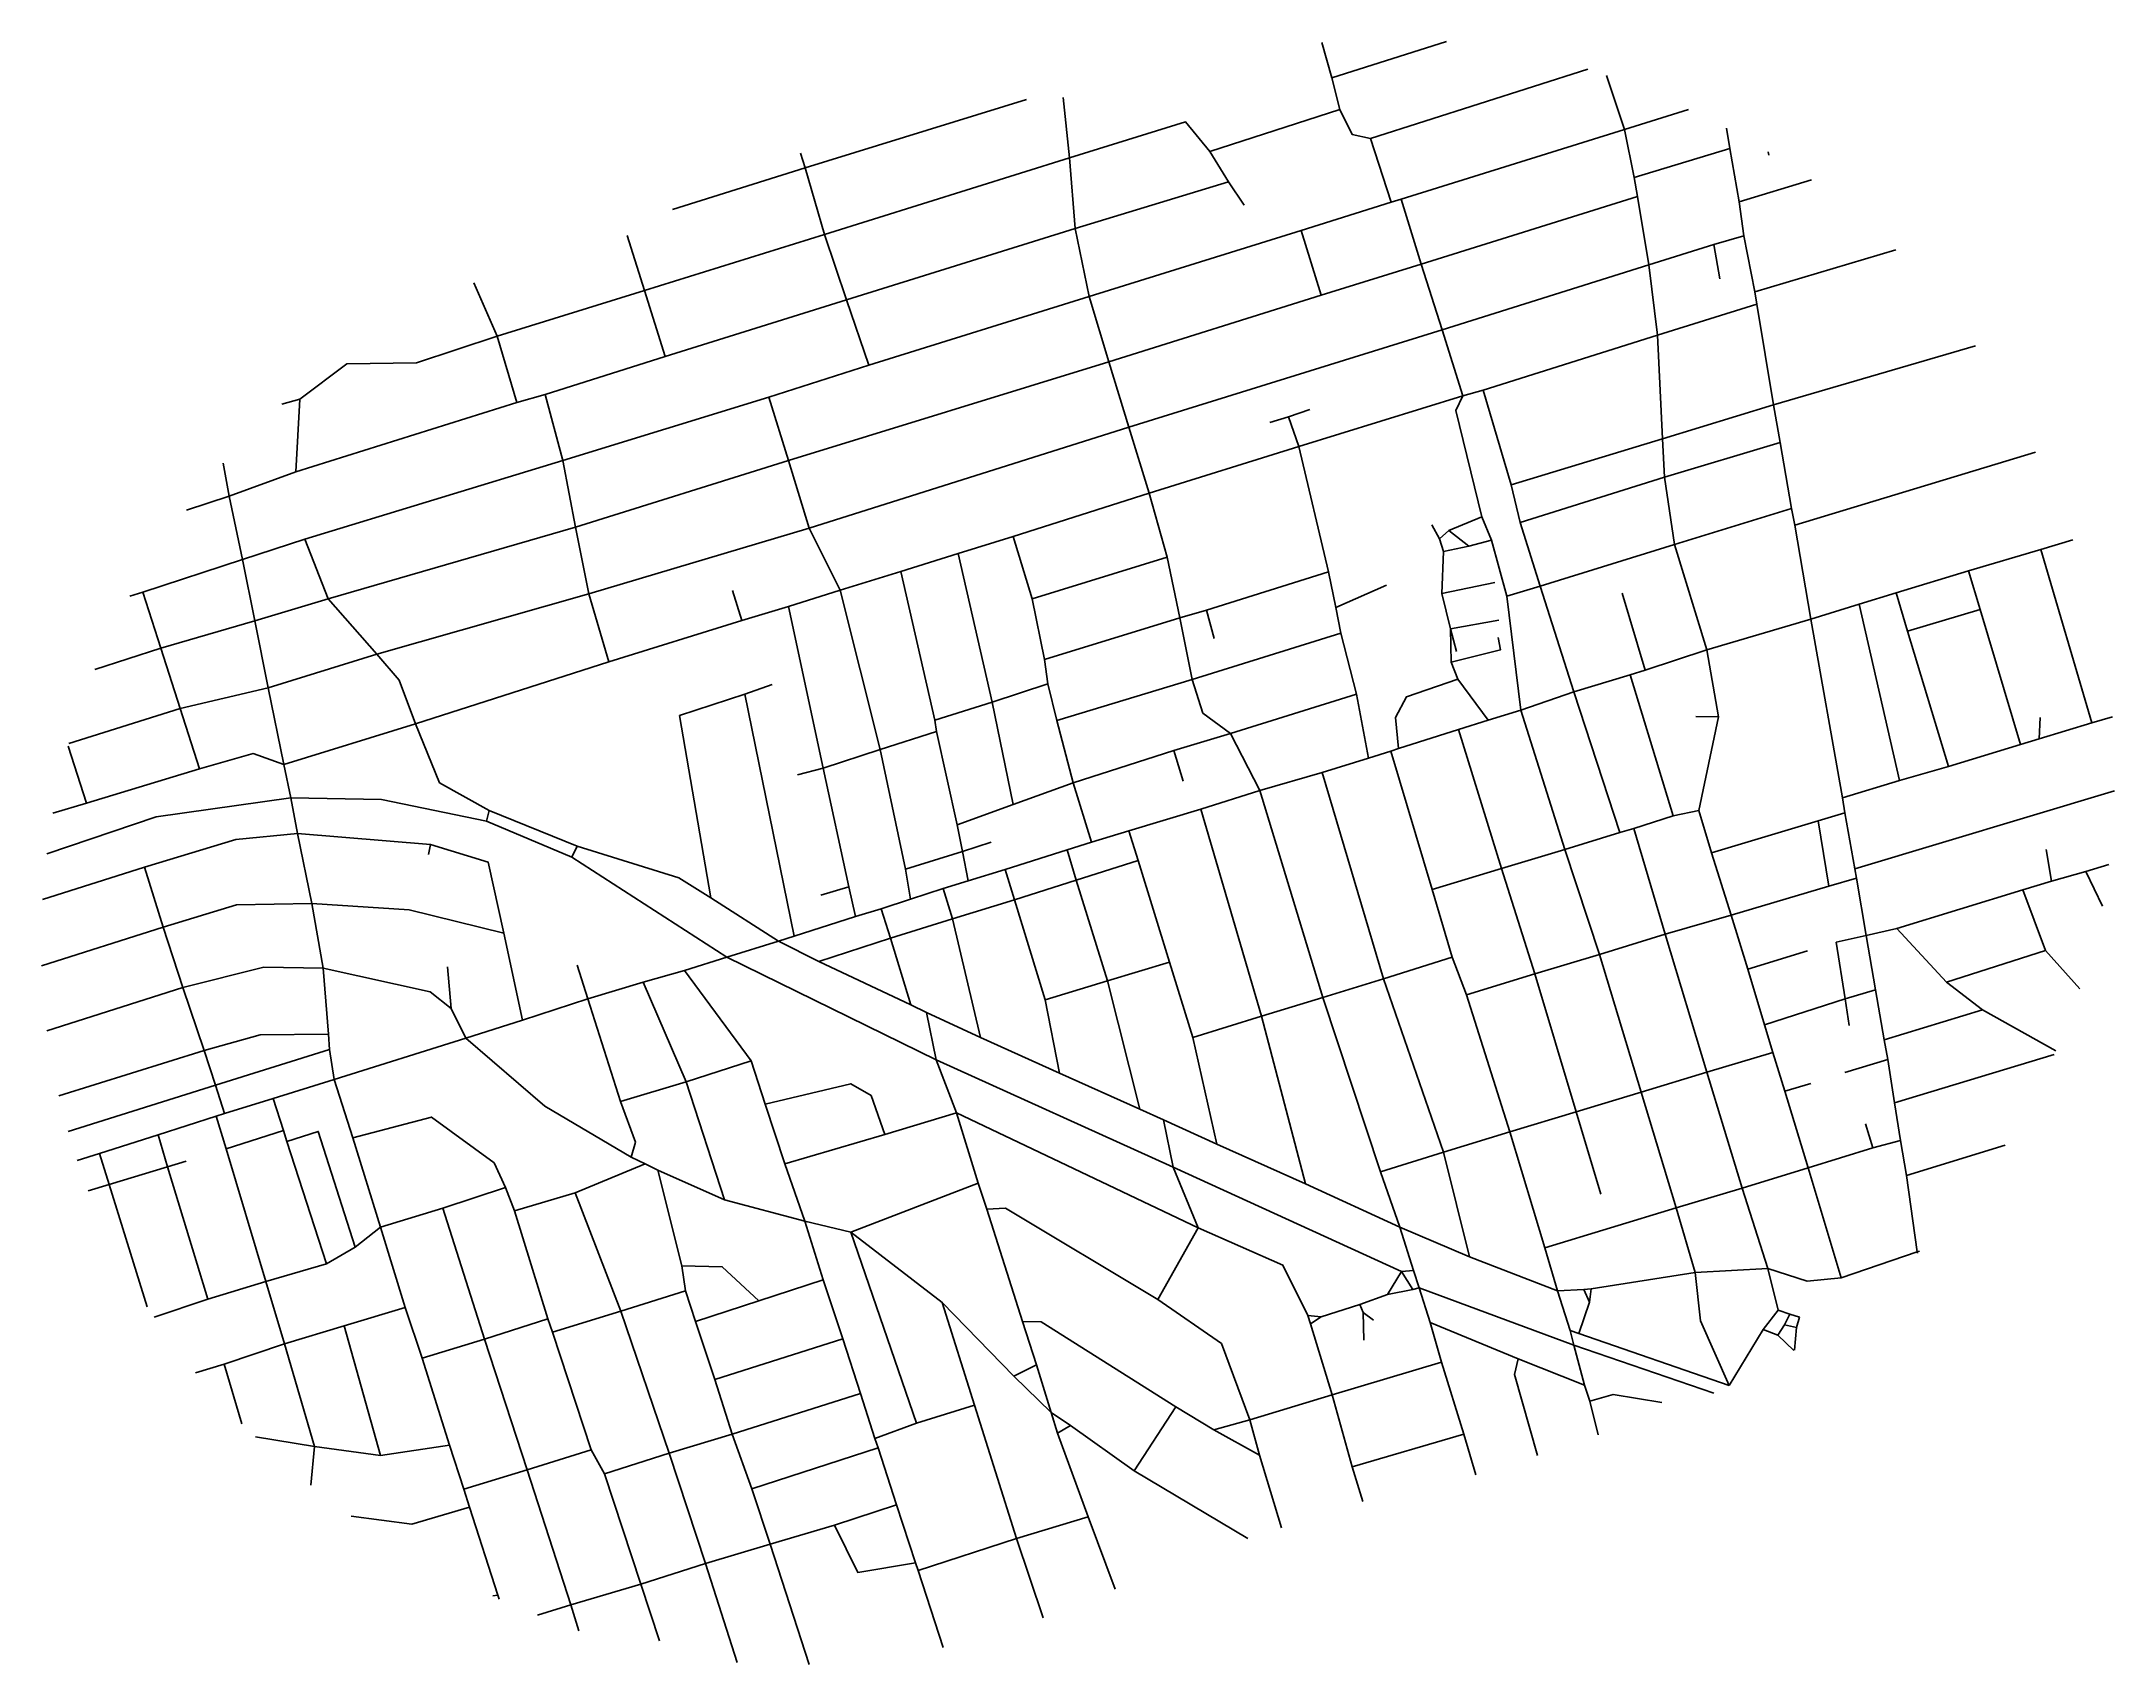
# Model space of a CAD drawing. Header units: metres. Extents: x 626430 to 629489, y 4839005 to 4841400.
import ezdxf

# ---------------------------------------------------------------- set-up
doc = ezdxf.new("R2010")
doc.units = ezdxf.units.M

msp = doc.modelspace()

# ---------------------------------------------------------------- linework, layer by layer
at = {"layer": 'ROADS'}
for points in [[(628334.4, 4841346.7), (628319.5, 4841398.8)], [(628503.7, 4841400.2), (628334.4, 4841346.7)], [(628346.3, 4841299.9), (628334.4, 4841346.7)], [(628712.2, 4841359.3), (628391.3, 4841257.2)], [(628766.1, 4841270.4), (628739.4, 4841349.8)], [(627883.6, 4841314.7), (627556.9, 4841213.6)], [(627947.3, 4841228.2), (627937.8, 4841317.6)], [(628346.3, 4841299.9), (628154.3, 4841238)], [(628391.3, 4841257.2), (628364.3, 4841262.8), (628346.3, 4841299.9)], [(628860.6, 4841299.9), (628766.1, 4841270.4)], [(628154.3, 4841238), (628118.2, 4841281.8), (627947.3, 4841228.2)], [(628421.6, 4841162.8), (628391.3, 4841257.2)], [(628766.1, 4841270.4), (628436.4, 4841167.6)], [(628780.3, 4841199.5), (628766.1, 4841270.4)], [(628921.7, 4841242.2), (628916.5, 4841272.3)], [(627556.9, 4841213.6), (627550.1, 4841235.3)], [(627947.3, 4841228.2), (627585.7, 4841115.2)], [(627955.7, 4841123.9), (627947.3, 4841228.2)], [(628181.6, 4841192.9), (628154.3, 4841238)], [(628921.7, 4841242.2), (628780.3, 4841199.5)], [(628935.2, 4841163.7), (628921.7, 4841242.2)], [(628979.1, 4841232.6), (628978.3, 4841237.3)], [(627556.9, 4841213.6), (627361.4, 4841152.1)], [(627585.7, 4841115.2), (627556.9, 4841213.6)], [(628181.6, 4841192.9), (627955.7, 4841123.9)], [(628204.8, 4841158.4), (628181.6, 4841192.9)], [(628785.1, 4841171.2), (628780.3, 4841199.5)], [(628935.2, 4841163.7), (629041.9, 4841195.8)], [(628421.6, 4841162.8), (628288.9, 4841121.1)], [(628436.4, 4841167.6), (628421.6, 4841162.8)], [(628466.1, 4841071.5), (628436.4, 4841167.6)], [(628785.1, 4841171.2), (628466.1, 4841071.5)], [(628801.9, 4841070.3), (628785.1, 4841171.2)], [(628942.3, 4841113.4), (628935.2, 4841163.7)], [(627319.8, 4841032.6), (627294.5, 4841113.6)], [(627585.7, 4841115.2), (627319.8, 4841032.6)], [(627618, 4841018.8), (627585.7, 4841115.2)], [(627955.7, 4841123.9), (627618, 4841018.8)], [(627976.3, 4841023.9), (627955.7, 4841123.9)], [(628288.9, 4841121.1), (627976.3, 4841023.9)], [(628318.3, 4841025.6), (628288.9, 4841121.1)], [(628898.1, 4841100.5), (628801.9, 4841070.3)], [(628942.3, 4841113.4), (628898.1, 4841100.5)], [(628898.1, 4841100.5), (628906.8, 4841049.9)], [(628958.4, 4841030.5), (628942.3, 4841113.4)], [(628466.1, 4841071.5), (628318.3, 4841025.6)], [(628497.1, 4840974.8), (628466.1, 4841071.5)], [(628801.9, 4841070.3), (628497.1, 4840974.8)], [(628814.9, 4840966.7), (628801.9, 4841070.3)], [(628958.4, 4841030.5), (629166.3, 4841092.5)], [(627102.8, 4840965.4), (627068.1, 4841043.9)], [(627319.8, 4841032.6), (627102.8, 4840965.4)], [(627350.4, 4840935.3), (627319.8, 4841032.6)], [(627618, 4841018.8), (627350.4, 4840935.3)], [(627651.3, 4840922.4), (627618, 4841018.8)], [(627976.3, 4841023.9), (627651.3, 4840922.4)], [(628005, 4840927.2), (627976.3, 4841023.9)], [(628318.3, 4841025.6), (628005, 4840927.2)], [(628961.2, 4841012.5), (628814.9, 4840966.7)], [(628961.2, 4841012.5), (628958.4, 4841030.5)], [(628986.2, 4840863.7), (628961.2, 4841012.5)], [(627102.8, 4840965.4), (626983.6, 4840925.8), (626880.7, 4840924.4), (626811.3, 4840872.4)], [(627131.8, 4840867.5), (627102.8, 4840965.4)], [(628497.1, 4840974.8), (628034.8, 4840830.8)], [(628527.6, 4840877.4), (628497.1, 4840974.8)], [(628814.9, 4840966.7), (628557.6, 4840885.7)], [(628822.3, 4840813.9), (628814.9, 4840966.7)], [(628986.2, 4840863.7), (629284.3, 4840951.1)], [(627350.4, 4840935.3), (627173.7, 4840879.2)], [(627651.3, 4840922.4), (627503.3, 4840875.2)], [(628005, 4840927.2), (627532.4, 4840781.7)], [(628034.8, 4840830.8), (628005, 4840927.2)], [(628557.6, 4840885.7), (628527.6, 4840877.4)], [(628599.1, 4840746), (628557.6, 4840885.7)], [(626811.3, 4840872.4), (626785, 4840864.7)], [(626805.5, 4840764.8), (626811.3, 4840872.4)], [(627131.8, 4840867.5), (626805.5, 4840764.8)], [(627173.7, 4840879.2), (627131.8, 4840867.5)], [(627199.3, 4840781.9), (627173.7, 4840879.2)], [(627503.3, 4840875.2), (627199.3, 4840781.9)], [(627532.4, 4840781.7), (627503.3, 4840875.2)], [(628270.2, 4840846.3), (628301.7, 4840857.1)], [(628527.6, 4840877.4), (628285.6, 4840802.2)], [(628555.4, 4840698.4), (628517.2, 4840855.7), (628527.6, 4840877.4)], [(628986.2, 4840863.7), (628822.3, 4840813.9)], [(628995.6, 4840808.3), (628986.2, 4840863.7)], [(628034.8, 4840830.8), (627563.1, 4840681.7)], [(628064.8, 4840733.3), (628034.8, 4840830.8)], [(628270.2, 4840846.3), (628242.6, 4840837.9)], [(628285.6, 4840802.2), (628270.2, 4840846.3)], [(628285.6, 4840802.2), (628064.8, 4840733.3)], [(628329.2, 4840617.4), (628285.6, 4840802.2)], [(628822.3, 4840813.9), (628599.1, 4840746)], [(628825.2, 4840757.1), (628822.3, 4840813.9)], [(628995.6, 4840808.3), (628825.2, 4840757.1)], [(629012.8, 4840711.1), (628995.6, 4840808.3)], [(629017.4, 4840686.2), (629372.7, 4840794.2)], [(626707.2, 4840729.3), (626698.5, 4840777.9)], [(626805.5, 4840764.8), (626707.2, 4840729.3)], [(627199.3, 4840781.9), (626818.8, 4840665.8)], [(627218.3, 4840683.5), (627199.3, 4840781.9)], [(627532.4, 4840781.7), (627218.3, 4840683.5)], [(627563.1, 4840681.7), (627532.4, 4840781.7)], [(628064.8, 4840733.3), (627864, 4840669.7)], [(628091.4, 4840638.9), (628064.8, 4840733.3)], [(628612.3, 4840690.2), (628599.1, 4840746)], [(628825.2, 4840757.1), (628612.3, 4840690.2)], [(628839.7, 4840657.8), (628825.2, 4840757.1)], [(626707.2, 4840729.3), (626644.1, 4840708.6)], [(626726.9, 4840635.6), (626707.2, 4840729.3)], [(629012.8, 4840711.1), (628839.7, 4840657.8)], [(629017.4, 4840686.2), (629012.8, 4840711.1)], [(627218.3, 4840683.5), (626853.3, 4840577.4)], [(627238, 4840584.8), (627218.3, 4840683.5)], [(627563.1, 4840681.7), (627238, 4840584.8)], [(627608.8, 4840590.6), (627563.1, 4840681.7)], [(628493.2, 4840666.2), (628481.6, 4840686.7)], [(628493.2, 4840666.2), (628507.1, 4840678.5)], [(628507.1, 4840678.5), (628555.4, 4840698.4)], [(628536.6, 4840655.4), (628507.1, 4840678.5)], [(628569.8, 4840664.2), (628555.4, 4840698.4)], [(628641.5, 4840596.2), (628612.3, 4840690.2)], [(629041.1, 4840547.4), (629017.4, 4840686.2)], [(626818.8, 4840665.8), (626726.9, 4840635.6)], [(626853.3, 4840577.4), (626818.8, 4840665.8)], [(627783, 4840644.7), (627698.2, 4840617.7)], [(627864, 4840669.7), (627783, 4840644.7)], [(627833.1, 4840425.1), (627783, 4840644.7)], [(627892.1, 4840577.7), (627864, 4840669.7)], [(628498.9, 4840647.4), (628493.2, 4840666.2)], [(628496.7, 4840585.7), (628498.9, 4840647.4)], [(628498.9, 4840647.4), (628536.6, 4840655.4)], [(628536.6, 4840655.4), (628569.8, 4840664.2)], [(628592.6, 4840581.5), (628569.8, 4840664.2)], [(628839.7, 4840657.8), (628641.5, 4840596.2)], [(628887.6, 4840502.2), (628839.7, 4840657.8)], [(629273.7, 4840619), (629380.3, 4840650.6)], [(629380.3, 4840650.6), (629427.8, 4840664.5)], [(629455.8, 4840394.4), (629380.3, 4840650.6)], [(626726.9, 4840635.6), (626579.7, 4840587.6)], [(626744.9, 4840544.9), (626726.9, 4840635.6)], [(627698.2, 4840617.7), (627608.8, 4840590.6)], [(627748.4, 4840398.6), (627698.2, 4840617.7)], [(628091.4, 4840638.9), (627892.1, 4840577.7)], [(628109.8, 4840549.6), (628091.4, 4840638.9)], [(628329.2, 4840617.4), (628149.1, 4840561)], [(628340.2, 4840564.9), (628329.2, 4840617.4)], [(629166.8, 4840586.3), (629273.7, 4840619)], [(629290.9, 4840561.9), (629273.7, 4840619)], [(626579.7, 4840587.6), (626560.6, 4840581.6)], [(626606.5, 4840505), (626579.7, 4840587.6)], [(627238, 4840584.8), (626925.1, 4840495.7)], [(627267.2, 4840484.4), (627238, 4840584.8)], [(627463.7, 4840545.4), (627450, 4840589.7)], [(627608.8, 4840590.6), (627532.7, 4840566.4)], [(627667.7, 4840355.1), (627608.8, 4840590.6)], [(628340.2, 4840564.9), (628415.1, 4840598)], [(628496.7, 4840585.7), (628575, 4840601.8)], [(628509.2, 4840533.3), (628496.7, 4840585.7)], [(628641.5, 4840596.2), (628592.6, 4840581.5)], [(628613.1, 4840413.4), (628592.6, 4840581.5)], [(628691.4, 4840440.5), (628641.5, 4840596.2)], [(628796.5, 4840472.1), (628762.7, 4840585.9)], [(629112.6, 4840569.9), (629166.8, 4840586.3)], [(629183.9, 4840530.1), (629166.8, 4840586.3)], [(626853.3, 4840577.4), (626744.9, 4840544.9)], [(626925.1, 4840495.7), (626853.3, 4840577.4)], [(627532.7, 4840566.4), (627463.7, 4840545.4)], [(627583.5, 4840327.6), (627532.7, 4840566.4)], [(627910.5, 4840488), (627892.1, 4840577.7)], [(628109.8, 4840549.6), (627910.5, 4840488)], [(628149.1, 4840561), (628109.8, 4840549.6)], [(628128, 4840458.4), (628109.8, 4840549.6)], [(628149.1, 4840561), (628160.5, 4840519)], [(628347.7, 4840526.8), (628340.2, 4840564.9)], [(629041.1, 4840547.4), (629112.6, 4840569.9)], [(629171.9, 4840309.6), (629112.6, 4840569.9)], [(629183.9, 4840530.1), (629290.9, 4840561.9)], [(629350.5, 4840362.7), (629290.9, 4840561.9)], [(626744.9, 4840544.9), (626606.5, 4840505)], [(626764.5, 4840446.3), (626744.9, 4840544.9)], [(627463.7, 4840545.4), (627267.2, 4840484.4)], [(628347.7, 4840526.8), (628128, 4840458.4)], [(628370.6, 4840436.9), (628347.7, 4840526.8)], [(628509.2, 4840533.3), (628580.9, 4840546.2)], [(628510.5, 4840484.2), (628509.2, 4840533.3)], [(628509.2, 4840533.3), (628518.3, 4840500)], [(628510.5, 4840484.2), (628583.2, 4840502.5), (628579.7, 4840520.3)], [(629041.1, 4840547.4), (628887.6, 4840502.2)], [(629087.7, 4840283.8), (629041.1, 4840547.4)], [(629244.1, 4840330.1), (629183.9, 4840530.1)], [(626606.5, 4840505), (626508.7, 4840473.2)], [(626634.7, 4840415.6), (626606.5, 4840505)], [(626925.1, 4840495.7), (626764.5, 4840446.3)], [(626982, 4840392.9), (626958, 4840457.5), (626925.1, 4840495.7)], [(627915, 4840452.1), (627910.5, 4840488)], [(628887.6, 4840502.2), (628796.5, 4840472.1)], [(628904.7, 4840403.5), (628887.6, 4840502.2)], [(627267.2, 4840484.4), (626982, 4840392.9)], [(628128, 4840458.4), (627928.6, 4840397.8)], [(628184.8, 4840379), (628144, 4840409), (628128, 4840458.4)], [(628432.5, 4840356.9), (628428.2, 4840402.7), (628444.4, 4840433.2), (628520, 4840458.8)], [(628520, 4840458.8), (628510.5, 4840484.2)], [(628565.2, 4840398.4), (628520, 4840458.8)], [(628774.3, 4840465.6), (628691.4, 4840440.5)], [(628796.5, 4840472.1), (628774.3, 4840465.6)], [(628837.8, 4840257.5), (628774.3, 4840465.6)], [(626764.5, 4840446.3), (626634.7, 4840415.6)], [(626788, 4840333.2), (626764.5, 4840446.3)], [(627417.9, 4840136.1), (627371.7, 4840405.2), (627468, 4840437)], [(627508.2, 4840451.2), (627468, 4840437)], [(627540.7, 4840079.8), (627468, 4840437)], [(627915, 4840452.1), (627833.1, 4840425.1)], [(627928.6, 4840397.8), (627915, 4840452.1)], [(628370.6, 4840436.9), (628184.8, 4840379)], [(628388.2, 4840342.5), (628370.6, 4840436.9)], [(628691.4, 4840440.5), (628613.1, 4840413.4)], [(628759.4, 4840232.8), (628691.4, 4840440.5)], [(626634.7, 4840415.6), (626470.8, 4840363.9)], [(626663.5, 4840326.6), (626634.7, 4840415.6)], [(627833.1, 4840425.1), (627748.4, 4840398.6)], [(627750.7, 4840381.6), (627748.4, 4840398.6)], [(627864.1, 4840274.2), (627833.1, 4840425.1)], [(627952.5, 4840306.2), (627928.6, 4840397.8)], [(628565.2, 4840398.4), (628521.2, 4840384.9)], [(628613.1, 4840413.4), (628565.2, 4840398.4)], [(628678, 4840207.7), (628613.1, 4840413.4)], [(628904.7, 4840403.5), (628871.4, 4840404)], [(628876, 4840265.2), (628904.7, 4840403.5)], [(629378.2, 4840370.8), (629379.3, 4840402.3)], [(629455.8, 4840394.4), (629486.1, 4840403.5)], [(626982, 4840392.9), (626788, 4840333.2)], [(627090.7, 4840265.3), (627017.4, 4840306.2), (626982, 4840392.9)], [(627750.7, 4840381.6), (627667.7, 4840355.1)], [(627781.2, 4840244.2), (627750.7, 4840381.6)], [(628184.8, 4840379), (628101.3, 4840353.7)], [(628227.9, 4840294.7), (628184.8, 4840379)], [(628521.2, 4840384.9), (628432.5, 4840356.9)], [(628584.6, 4840179.6), (628521.2, 4840384.9)], [(629350.5, 4840362.7), (629378.2, 4840370.8)], [(629378.2, 4840370.8), (629455.8, 4840394.4)], [(626496.8, 4840275.8), (626469.7, 4840360.4)], [(626788, 4840333.2), (626742.5, 4840349.1), (626663.5, 4840326.6)], [(627667.7, 4840355.1), (627583.5, 4840327.6)], [(627705.4, 4840178.8), (627667.7, 4840355.1)], [(628101.3, 4840353.7), (627952.5, 4840306.2)], [(628101.3, 4840353.7), (628115, 4840308.7)], [(628388.2, 4840342.5), (628320.1, 4840321.4)], [(628421.2, 4840352.7), (628388.2, 4840342.5)], [(628432.5, 4840356.9), (628421.2, 4840352.7)], [(628482.3, 4840148.4), (628421.2, 4840352.7)], [(629244.1, 4840330.1), (629350.5, 4840362.7)], [(626663.5, 4840326.6), (626496.8, 4840275.8)], [(626798, 4840283.7), (626788, 4840333.2)], [(627583.5, 4840327.6), (627545.6, 4840317.9)], [(627621.5, 4840152.8), (627583.5, 4840327.6)], [(627952.5, 4840306.2), (627864.1, 4840274.2)], [(627979.5, 4840218.5), (627952.5, 4840306.2)], [(628320.1, 4840321.4), (628227.9, 4840294.7)], [(628410.3, 4840016.9), (628320.1, 4840321.4)], [(629087.7, 4840283.8), (629171.9, 4840309.6)], [(629171.9, 4840309.6), (629244.1, 4840330.1)], [(626798, 4840283.7), (626599.4, 4840255.7), (626437.9, 4840201.3)], [(626496.8, 4840275.8), (626447.2, 4840261.1)], [(626807.8, 4840231.5), (626798, 4840283.7)], [(627087, 4840249.3), (626931.8, 4840281.3), (626798, 4840283.7)], [(627864.1, 4840274.2), (627781.2, 4840244.2)], [(628227.9, 4840294.7), (628141.1, 4840267.4)], [(628321.2, 4839989.3), (628227.9, 4840294.7)], [(629091.3, 4840261.7), (629087.7, 4840283.8)], [(629106.2, 4840179.1), (629489.2, 4840294.4)], [(627087, 4840249.3), (627090.7, 4840265.3)], [(627212.9, 4840196.5), (627087, 4840249.3)], [(627220.6, 4840212.6), (627090.7, 4840265.3)], [(627789.1, 4840204.7), (627781.2, 4840244.2)], [(628141.1, 4840267.4), (628034.7, 4840235.4)], [(628230.5, 4839961.6), (628141.1, 4840267.4)], [(628837.8, 4840257.5), (628780, 4840238.8)], [(628876, 4840265.2), (628837.8, 4840257.5)], [(628894.5, 4840202.9), (628876, 4840265.2)], [(629052, 4840249.9), (628894.5, 4840202.9)], [(629091.3, 4840261.7), (629052, 4840249.9)], [(629067.5, 4840153.5), (629052, 4840249.9)], [(629106.2, 4840179.1), (629091.3, 4840261.7)], [(626807.8, 4840231.5), (626717, 4840222.3), (626582.4, 4840181.7)], [(626829, 4840127.9), (626807.8, 4840231.5)], [(627004.5, 4840215), (626807.8, 4840231.5)], [(627004.5, 4840215), (627001.4, 4840200.4)], [(627112.3, 4840084), (627089.2, 4840189.1), (627004.5, 4840215)], [(627212.9, 4840196.5), (627220.6, 4840212.6)], [(627417.9, 4840136.1), (627370.5, 4840165.7), (627220.6, 4840212.6)], [(627789.1, 4840204.7), (627831.8, 4840218.5)], [(627979.5, 4840218.5), (627943.6, 4840207.4)], [(628034.7, 4840235.4), (627979.5, 4840218.5)], [(628048.5, 4840191.4), (628034.7, 4840235.4)], [(628759.4, 4840232.8), (628678, 4840207.7)], [(628780, 4840238.8), (628759.4, 4840232.8)], [(628826.3, 4840082.6), (628780, 4840238.8)], [(626582.4, 4840181.7), (626431.6, 4840133.7)], [(626609.9, 4840093.2), (626582.4, 4840181.7)], [(627441.7, 4840049), (627212.9, 4840196.5)], [(627789.1, 4840204.7), (627705.4, 4840178.8)], [(627797.8, 4840161.4), (627789.1, 4840204.7)], [(627943.6, 4840207.4), (627852.1, 4840178.1)], [(627957.2, 4840162.5), (627943.6, 4840207.4)], [(628048.5, 4840191.4), (627957.2, 4840162.5)], [(628094.6, 4840041.5), (628048.5, 4840191.4)], [(628678, 4840207.7), (628584.6, 4840179.6)], [(628729.3, 4840052.6), (628678, 4840207.7)], [(628923.7, 4840110.8), (628894.5, 4840202.9)], [(629396.1, 4840160.7), (629388.4, 4840207.5)], [(629446.8, 4840175.2), (629480.6, 4840185.6)], [(627621.5, 4840152.8), (627580.2, 4840140.3)], [(627631.3, 4840108.9), (627621.5, 4840152.8)], [(627712.7, 4840134.4), (627705.4, 4840178.8)], [(627797.8, 4840161.4), (627760.8, 4840150.1)], [(627852.1, 4840178.1), (627797.8, 4840161.4)], [(627866, 4840133.2), (627852.1, 4840178.1)], [(627957.2, 4840162.5), (627866, 4840133.2)], [(628003.1, 4840013.8), (627957.2, 4840162.5)], [(628584.6, 4840179.6), (628482.3, 4840148.4)], [(628634, 4840024.2), (628584.6, 4840179.6)], [(629067.5, 4840153.5), (628923.7, 4840110.8)], [(629108.4, 4840165.2), (629067.5, 4840153.5)], [(629108.4, 4840165.2), (629106.2, 4840179.1)], [(629122.6, 4840080.5), (629108.4, 4840165.2)], [(629353.8, 4840148.1), (629396.1, 4840160.7)], [(629396.1, 4840160.7), (629446.8, 4840175.2)], [(629471.3, 4840124), (629446.8, 4840175.2)], [(626829, 4840127.9), (626718.1, 4840126.1), (626609.9, 4840093.2)], [(626846, 4840032.7), (626829, 4840127.9)], [(627112.3, 4840084), (626972.7, 4840118.5), (626829, 4840127.9)], [(627517.8, 4840072.4), (627417.9, 4840136.1)], [(627669.3, 4840120.3), (627631.3, 4840108.9)], [(627712.7, 4840134.4), (627669.3, 4840120.3)], [(627683.1, 4840076.9), (627669.3, 4840120.3)], [(627760.8, 4840150.1), (627712.7, 4840134.4)], [(627774.6, 4840105.3), (627760.8, 4840150.1)], [(627866, 4840133.2), (627774.6, 4840105.3)], [(627911.4, 4839985.6), (627866, 4840133.2)], [(628511.7, 4840048.7), (628482.3, 4840148.4)], [(629167.9, 4840091.2), (629353.8, 4840148.1)], [(629387.5, 4840058.7), (629353.8, 4840148.1)], [(626609.9, 4840093.2), (626430.2, 4840036)], [(626639, 4840004.2), (626609.9, 4840093.2)], [(627631.3, 4840108.9), (627540.7, 4840079.8)], [(627774.6, 4840105.3), (627683.1, 4840076.9)], [(627816, 4839930), (627774.6, 4840105.3)], [(628923.7, 4840110.8), (628826.3, 4840082.6)], [(628948.1, 4840031), (628923.7, 4840110.8)], [(629122.6, 4840080.5), (629167.9, 4840091.2)], [(629241.1, 4840011.9), (629167.9, 4840091.2)], [(627140.1, 4839956), (627112.3, 4840084)], [(627517.8, 4840072.4), (627441.7, 4840049)], [(627540.7, 4840079.8), (627517.8, 4840072.4)], [(627577.3, 4840042.5), (627517.8, 4840072.4)], [(627683.1, 4840076.9), (627577.3, 4840042.5)], [(627712.8, 4839978.3), (627683.1, 4840076.9)], [(628826.3, 4840082.6), (628729.3, 4840052.6)], [(628887.6, 4839879), (628826.3, 4840082.6)], [(629091.7, 4839987.2), (629078.7, 4840070.7), (629122.6, 4840080.5)], [(629136.4, 4840000.5), (629122.6, 4840080.5)], [(626846, 4840032.7), (626758.5, 4840034.1), (626639, 4840004.2)], [(626853.9, 4839934.9), (626846, 4840032.7)], [(627034.7, 4839973.1), (627003.9, 4839997.6), (626846, 4840032.7)], [(627034.7, 4839973.1), (627029.3, 4840034.5)], [(627236.4, 4839987.1), (627220.7, 4840037.2)], [(627379.2, 4840028.9), (627318.3, 4840011.7)], [(627441.7, 4840049), (627379.2, 4840028.9)], [(627477.6, 4839895.8), (627379.2, 4840028.9)], [(627750.3, 4839897.2), (627441.7, 4840049)], [(627712.8, 4839978.3), (627577.3, 4840042.5)], [(628094.6, 4840041.5), (628003.1, 4840013.8)], [(628129, 4839930), (628094.6, 4840041.5)], [(628511.7, 4840048.7), (628410.3, 4840016.9)], [(628532.9, 4839993), (628511.7, 4840048.7)], [(628729.3, 4840052.6), (628634, 4840024.2)], [(628790.5, 4839849.3), (628729.3, 4840052.6)], [(629036.4, 4840058.3), (628948.1, 4840031)], [(628972.9, 4839949.1), (628948.1, 4840031)], [(629241.1, 4840011.9), (629387.5, 4840058.7)], [(629438.2, 4840001.9), (629387.5, 4840058.7)], [(626639, 4840004.2), (626438.2, 4839939.8)], [(626670.5, 4839911), (626639, 4840004.2)], [(627318.3, 4840011.7), (627236.4, 4839987.1)], [(627381.3, 4839865), (627318.3, 4840011.7)], [(628003.1, 4840013.8), (627911.4, 4839985.6)], [(628050.9, 4839824.6), (628003.1, 4840013.8)], [(628410.3, 4840016.9), (628321.2, 4839989.3)], [(628498.9, 4839761.2), (628410.3, 4840016.9)], [(628634, 4840024.2), (628532.9, 4839993)], [(628694.9, 4839820.6), (628634, 4840024.2)], [(629136.4, 4840000.5), (629091.7, 4839987.2)], [(629149.1, 4839926.9), (629136.4, 4840000.5)], [(629294.5, 4839971), (629241.1, 4840011.9)], [(627056.2, 4839929), (627034.7, 4839973.1)], [(627236.4, 4839987.1), (627140.1, 4839956)], [(627284.6, 4839835.9), (627236.4, 4839987.1)], [(627736.4, 4839967.2), (627712.8, 4839978.3)], [(627736.4, 4839967.2), (627750.3, 4839897.2)], [(627816, 4839930), (627736.4, 4839967.2)], [(627932.5, 4839877.4), (627911.4, 4839985.6)], [(628321.2, 4839989.3), (628230.5, 4839961.6)], [(628406.1, 4839731.8), (628321.2, 4839989.3)], [(628596.9, 4839790.8), (628532.9, 4839993)], [(629091.7, 4839987.2), (628972.9, 4839949.1)], [(629091.7, 4839987.2), (629097.7, 4839948)], [(629149.1, 4839926.9), (629294.5, 4839971)], [(629402.7, 4839910.6), (629294.5, 4839971)], [(627140.1, 4839956), (627056.2, 4839929)], [(628230.5, 4839961.6), (628129, 4839930)], [(628295.6, 4839714), (628230.5, 4839961.6)], [(628985.2, 4839908.2), (628972.9, 4839949.1)], [(626670.5, 4839911), (626455.7, 4839844.1)], [(626853.9, 4839934.9), (626753, 4839934.2), (626670.5, 4839911)], [(626687.1, 4839860), (626670.5, 4839911)], [(626855.3, 4839912.7), (626687.1, 4839860)], [(626855.3, 4839912.7), (626853.9, 4839934.9)], [(626862.1, 4839868), (626855.3, 4839912.7)], [(627056.2, 4839929), (626862.1, 4839868)], [(627300.4, 4839753.5), (627172.8, 4839829.1), (627056.2, 4839929)], [(627932.5, 4839877.4), (627816, 4839930)], [(628164.5, 4839772.6), (628129, 4839930)], [(628985.2, 4839908.2), (628887.6, 4839879)], [(629002.5, 4839851), (628985.2, 4839908.2)], [(629154.7, 4839897.8), (629149.1, 4839926.9)], [(627477.6, 4839895.8), (627381.3, 4839865)], [(627497.9, 4839831.8), (627477.6, 4839895.8)], [(628100.3, 4839738.8), (627750.3, 4839897.2)], [(627780.2, 4839818.9), (627750.3, 4839897.2)], [(628050.9, 4839824.6), (627932.5, 4839877.4)], [(628887.6, 4839879), (628790.5, 4839849.3)], [(628939.7, 4839707.9), (628887.6, 4839879)], [(629154.7, 4839897.8), (629091.3, 4839878.5)], [(629164.5, 4839833.8), (629154.7, 4839897.8)], [(629164.5, 4839833.8), (629400.1, 4839905.1)], [(626687.1, 4839860), (626469.4, 4839791.5)], [(626700.2, 4839817.8), (626687.1, 4839860)], [(626862.1, 4839868), (626772, 4839840.3)], [(626889.7, 4839782.3), (626862.1, 4839868)], [(627381.3, 4839865), (627284.6, 4839835.9)], [(627438.3, 4839690.4), (627381.3, 4839865)], [(627674.8, 4839786.9), (627654.4, 4839844.5), (627624.5, 4839862), (627497.9, 4839831.8)], [(628790.5, 4839849.3), (628694.9, 4839820.6)], [(628842.6, 4839678.6), (628790.5, 4839849.3)], [(629041, 4839862.4), (629002.5, 4839851)], [(629037.2, 4839737.8), (629002.5, 4839851)], [(626700.2, 4839817.8), (626688, 4839813.9)], [(626772, 4839840.3), (626700.2, 4839817.8)], [(626787.1, 4839793.2), (626772, 4839840.3)], [(627300.4, 4839753.5), (627306.6, 4839775.9), (627284.6, 4839835.9)], [(627527, 4839743.9), (627497.9, 4839831.8)], [(627780.2, 4839818.9), (627674.8, 4839786.9)], [(628137.2, 4839649.5), (627780.2, 4839818.9)], [(627812.2, 4839715.2), (627780.2, 4839818.9)], [(628086.1, 4839808.5), (628050.9, 4839824.6)], [(628694.9, 4839820.6), (628596.9, 4839790.8)], [(628731, 4839699), (628694.9, 4839820.6)], [(629173.5, 4839778.3), (629164.5, 4839833.8)], [(626602.2, 4839786.7), (626515.9, 4839758.8)], [(626688, 4839813.9), (626602.2, 4839786.7)], [(626616.4, 4839739.2), (626602.2, 4839786.7)], [(626702.9, 4839765.8), (626688, 4839813.9)], [(626787.1, 4839793.2), (626702.9, 4839765.8)], [(626792.2, 4839776.9), (626787.1, 4839793.2)], [(626893.3, 4839621), (626838.6, 4839791.5), (626792.2, 4839776.9)], [(627115, 4839708.9), (627098, 4839745.2), (627005.6, 4839812.7), (626889.7, 4839782.3)], [(627674.8, 4839786.9), (627527, 4839743.9)], [(628086.1, 4839808.5), (628100.3, 4839738.8)], [(628164.5, 4839772.6), (628086.1, 4839808.5)], [(628596.9, 4839790.8), (628498.9, 4839761.2)], [(628648.7, 4839619.8), (628596.9, 4839790.8)], [(629132.7, 4839767.5), (629121.7, 4839803)], [(626515.9, 4839758.8), (626482.9, 4839748.6)], [(626530.3, 4839713.3), (626515.9, 4839758.8)], [(626761.5, 4839570.3), (626702.9, 4839765.8)], [(626850.6, 4839596.2), (626792.2, 4839776.9)], [(626930.4, 4839650.5), (626889.7, 4839782.3)], [(627320.9, 4839743.6), (627300.4, 4839753.5)], [(628295.6, 4839714), (628164.5, 4839772.6)], [(628498.9, 4839761.2), (628406.1, 4839731.8)], [(628537.5, 4839606.3), (628498.9, 4839761.2)], [(629132.7, 4839767.5), (629037.2, 4839737.8)], [(629173.5, 4839778.3), (629132.7, 4839767.5)], [(629182.1, 4839726.5), (629173.5, 4839778.3)], [(629182.1, 4839726.5), (629327.7, 4839771.1)], [(626616.4, 4839739.2), (626530.3, 4839713.3)], [(626643.6, 4839747.5), (626616.4, 4839739.2)], [(626675.8, 4839544.2), (626616.4, 4839739.2)], [(627320.9, 4839743.6), (627217.8, 4839700.8)], [(627339.9, 4839734.5), (627320.9, 4839743.6)], [(627375.3, 4839593.4), (627339.9, 4839734.5)], [(627438.3, 4839690.4), (627339.9, 4839734.5)], [(627556.6, 4839659.3), (627527, 4839743.9)], [(628137.2, 4839649.5), (628100.3, 4839738.8)], [(628437, 4839584.7), (628100.3, 4839738.8)], [(628434.6, 4839650.5), (628406.1, 4839731.8)], [(629037.2, 4839737.8), (628939.7, 4839707.9)], [(629086, 4839575.6), (629037.2, 4839737.8)], [(629198.1, 4839613.8), (629182.1, 4839726.5)], [(626499, 4839704.1), (626530.3, 4839713.3)], [(626586, 4839532.8), (626530.3, 4839713.3)], [(627115, 4839708.9), (627022.6, 4839678.3)], [(627128.4, 4839674.4), (627115, 4839708.9)], [(627217.8, 4839700.8), (627128.4, 4839674.4)], [(627284.9, 4839526.4), (627217.8, 4839700.8)], [(627812.2, 4839715.2), (627624.5, 4839642.9)], [(627825, 4839677.1), (627812.2, 4839715.2)], [(628434.6, 4839650.5), (628295.6, 4839714)], [(628939.7, 4839707.9), (628842.6, 4839678.6)], [(628977.8, 4839589.2), (628939.7, 4839707.9)], [(627022.6, 4839678.3), (626930.4, 4839650.5)], [(627084, 4839485.1), (627022.6, 4839678.3)], [(627177.4, 4839515.1), (627128.4, 4839674.4)], [(627556.6, 4839659.3), (627438.3, 4839690.4)], [(628077.5, 4839543.4), (627852.7, 4839678.3), (627825, 4839677.1)], [(627877.7, 4839511.3), (627825, 4839677.1)], [(628842.6, 4839678.6), (628648.7, 4839619.8)], [(628870.6, 4839583.2), (628842.6, 4839678.6)], [(626930.4, 4839650.5), (626893.3, 4839621)], [(626966.9, 4839531.5), (626930.4, 4839650.5)], [(627583.8, 4839572.7), (627556.6, 4839659.3)], [(627624.5, 4839642.9), (627556.6, 4839659.3)], [(627721.4, 4839361.1), (627624.5, 4839642.9)], [(627759.2, 4839539.3), (627624.5, 4839642.9)], [(628137.2, 4839649.5), (628077.5, 4839543.4)], [(628299, 4839519.9), (628262.2, 4839594), (628137.2, 4839649.5)], [(628454.9, 4839586.1), (628434.6, 4839650.5)], [(628537.5, 4839606.3), (628434.6, 4839650.5)], [(626893.3, 4839621), (626850.6, 4839596.2)], [(628667.2, 4839556.4), (628537.5, 4839606.3)], [(628667.2, 4839556.4), (628648.7, 4839619.8)], [(629198.1, 4839613.8), (629086, 4839575.6)], [(629198.1, 4839613.8), (629201.6, 4839614.8)], [(629198.4, 4839611.9), (629198.1, 4839613.8)], [(626761.5, 4839570.3), (626675.8, 4839544.2)], [(626850.6, 4839596.2), (626761.5, 4839570.3)], [(626788.9, 4839478.2), (626761.5, 4839570.3)], [(627488.9, 4839541.8), (627434.8, 4839591.9), (627375.3, 4839593.4)], [(627380.5, 4839556.4), (627375.3, 4839593.4)], [(627583.8, 4839572.7), (627488.9, 4839541.8)], [(627612.6, 4839485.4), (627583.8, 4839572.7)], [(628416.3, 4839550.7), (628437, 4839584.7)], [(628454.9, 4839586.1), (628437, 4839584.7)], [(628453.6, 4839558.1), (628437, 4839584.7)], [(628463.2, 4839561), (628454.9, 4839586.1)], [(628870.6, 4839583.2), (628716.8, 4839559.2)], [(628977.8, 4839589.2), (628870.6, 4839583.2)], [(628920.7, 4839416.7), (628878.4, 4839512.2), (628870.6, 4839583.2)], [(628992.7, 4839528), (628977.8, 4839589.2)], [(629086, 4839575.6), (629035.9, 4839570.5), (628977.8, 4839589.2)], [(626675.8, 4839544.2), (626596.6, 4839517.4)], [(627380.5, 4839556.4), (627284.9, 4839526.4)], [(627395.5, 4839510.9), (627380.5, 4839556.4)], [(627488.9, 4839541.8), (627395.5, 4839510.9)], [(627807, 4839387.5), (627759.2, 4839539.3)], [(627865.1, 4839430.3), (627759.2, 4839539.3)], [(628213.3, 4839365.9), (628171.6, 4839478.5), (628077.5, 4839543.4)], [(628375.6, 4839536.3), (628416.3, 4839550.7)], [(628416.3, 4839550.7), (628453.6, 4839558.1)], [(628453.6, 4839558.1), (628463.2, 4839561)], [(628691.3, 4839476), (628463.2, 4839561)], [(628479.4, 4839509.5), (628463.2, 4839561)], [(628706.2, 4839558.4), (628667.2, 4839556.4)], [(628685.8, 4839497.6), (628667.2, 4839556.4)], [(628698.9, 4839493.6), (628714.7, 4839539.4)], [(628716.8, 4839559.2), (628706.2, 4839558.4)], [(628714.7, 4839539.4), (628706.2, 4839558.4)], [(628714.7, 4839539.4), (628716.8, 4839559.2)], [(626966.9, 4839531.5), (626877, 4839504.9)], [(626992.2, 4839457), (626966.9, 4839531.5)], [(627177.4, 4839515.1), (627084, 4839485.1)], [(627184.5, 4839495.3), (627177.4, 4839515.1)], [(627284.9, 4839526.4), (627184.5, 4839495.3)], [(627356.4, 4839316.6), (627284.9, 4839526.4)], [(627423.6, 4839425.3), (627395.5, 4839510.9)], [(627898.3, 4839446.9), (627877.7, 4839511.3)], [(628104.3, 4839385.1), (627905.2, 4839510.8), (627877.7, 4839511.3)], [(628302.7, 4839507.7), (628299, 4839519.9)], [(628299, 4839519.9), (628318.7, 4839517.9)], [(628302.7, 4839507.7), (628318.7, 4839517.9)], [(628318.7, 4839517.9), (628375.6, 4839536.3)], [(628375.6, 4839536.3), (628380.7, 4839524.3)], [(628381.3, 4839483.6), (628380.7, 4839524.3)], [(628395.6, 4839513.2), (628380.7, 4839524.3)], [(628496.2, 4839451.3), (628479.4, 4839509.5)], [(628609, 4839455.8), (628479.4, 4839509.5)], [(628970.7, 4839499.3), (628992.7, 4839528)], [(628992.7, 4839528), (629010.3, 4839521.8)], [(629002, 4839506.3), (629010.3, 4839521.8)], [(629010.3, 4839521.8), (629024.3, 4839517.6), (629020.1, 4839502.4)], [(626788.9, 4839478.2), (626699.8, 4839448.2)], [(626877, 4839504.9), (626788.9, 4839478.2)], [(626833.1, 4839326.4), (626788.9, 4839478.2)], [(626930.6, 4839313.3), (626877, 4839504.9)], [(627084, 4839485.1), (626992.2, 4839457)], [(627146.7, 4839292.2), (627084, 4839485.1)], [(627241.3, 4839321.9), (627184.5, 4839495.3)], [(627612.6, 4839485.4), (627423.6, 4839425.3)], [(627638.9, 4839404.9), (627612.6, 4839485.4)], [(628335, 4839402.9), (628302.7, 4839507.7)], [(628691.3, 4839476), (628685.8, 4839497.6)], [(628685.8, 4839497.6), (628698.9, 4839493.6)], [(628698.9, 4839493.6), (628920.7, 4839416.7)], [(628920.7, 4839416.7), (628970.7, 4839499.3)], [(628970.7, 4839499.3), (628992.5, 4839491.1)], [(628992.5, 4839491.1), (629002, 4839506.3)], [(628992.5, 4839491.1), (629015.9, 4839468.3)], [(629020.1, 4839502.4), (629002, 4839506.3)], [(629016.8, 4839468.8), (629020.1, 4839502.4)], [(626699.8, 4839448.2), (626657.6, 4839435.2)], [(626726.1, 4839360.2), (626699.8, 4839448.2)], [(627032.4, 4839328.6), (626992.2, 4839457)], [(628496.2, 4839451.3), (628335, 4839402.9)], [(628529, 4839345), (628496.2, 4839451.3)], [(628637.8, 4839313.3), (628603.6, 4839433), (628609, 4839455.8)], [(628706.9, 4839417.3), (628609, 4839455.8)], [(628898.1, 4839405.4), (628691.3, 4839476)], [(628706.9, 4839417.3), (628691.3, 4839476)], [(627449.4, 4839345), (627423.6, 4839425.3)], [(627898.3, 4839446.9), (627865.1, 4839430.3)], [(627920.2, 4839376.6), (627865.1, 4839430.3)], [(627920.2, 4839376.6), (627898.3, 4839446.9)], [(628714.9, 4839393.7), (628706.9, 4839417.3)], [(628920.8, 4839416.4), (628920.7, 4839416.7)], [(627638.9, 4839404.9), (627449.4, 4839345)], [(627659.7, 4839338.2), (627638.9, 4839404.9)], [(627807, 4839387.5), (627721.4, 4839361.1)], [(627869.1, 4839190.9), (627807, 4839387.5)], [(628335, 4839402.9), (628213.3, 4839365.9)], [(628364.5, 4839296.8), (628335, 4839402.9)], [(628821.1, 4839391.7), (628749.6, 4839403.2), (628714.9, 4839393.7)], [(628727.4, 4839343.6), (628714.9, 4839393.7)], [(627721.4, 4839361.1), (627659.7, 4839338.2)], [(627929.7, 4839346.3), (627920.2, 4839376.6)], [(627948.7, 4839357.7), (627920.2, 4839376.6)], [(627929.7, 4839346.3), (627948.7, 4839357.7)], [(628042.8, 4839290.8), (627948.7, 4839357.7)], [(628104.3, 4839385.1), (628042.8, 4839290.8)], [(628160.1, 4839351), (628104.3, 4839385.1)], [(628213.3, 4839365.9), (628160.1, 4839351)], [(628227.7, 4839313.9), (628213.3, 4839365.9)], [(626833.1, 4839326.4), (626745.9, 4839341.1)], [(626827.8, 4839269.7), (626833.1, 4839326.4)], [(626930.6, 4839313.3), (626833.1, 4839326.4)], [(627032.4, 4839328.6), (626930.6, 4839313.3)], [(627053.4, 4839263.5), (627032.4, 4839328.6)], [(627449.4, 4839345), (627356.4, 4839316.6)], [(627478.3, 4839264.2), (627449.4, 4839345)], [(627664.7, 4839324.7), (627478.3, 4839264.2)], [(627664.7, 4839324.7), (627659.7, 4839338.2)], [(627692.1, 4839240.7), (627664.7, 4839324.7)], [(627974.7, 4839222.6), (627929.7, 4839346.3)], [(628227.7, 4839313.9), (628160.1, 4839351)], [(628529, 4839345), (628364.5, 4839296.8)], [(628546.7, 4839285), (628529, 4839345)], [(627241.3, 4839321.9), (627146.7, 4839292.2)], [(627261.2, 4839286.3), (627241.3, 4839321.9)], [(627356.4, 4839316.6), (627261.2, 4839286.3)], [(627410, 4839153.9), (627356.4, 4839316.6)], [(628259.9, 4839206.5), (628227.7, 4839313.9)], [(628380, 4839245.3), (628364.5, 4839296.8)], [(627146.7, 4839292.2), (627053.4, 4839263.5)], [(627061.7, 4839237.2), (627053.4, 4839263.5)], [(627211.2, 4839092.9), (627146.7, 4839292.2)], [(627314.5, 4839123.6), (627261.2, 4839286.3)], [(627505.3, 4839182.5), (627478.3, 4839264.2)], [(628210.4, 4839191), (628042.8, 4839290.8)], [(627061.7, 4839237.2), (626976.6, 4839212.2), (626887.2, 4839223.7)], [(627103.5, 4839107.3), (627061.7, 4839237.2)], [(627692.1, 4839240.7), (627600.4, 4839210.5)], [(627719.8, 4839155), (627692.1, 4839240.7)], [(627600.4, 4839210.5), (627505.3, 4839182.5)], [(627719.8, 4839155), (627634.6, 4839140.8), (627600.4, 4839210.5)], [(627974.7, 4839222.6), (627869.1, 4839190.9)], [(628014.8, 4839115.9), (627974.7, 4839222.6)], [(627505.3, 4839182.5), (627410, 4839153.9)], [(627563.2, 4839004.8), (627505.3, 4839182.5)], [(627869.1, 4839190.9), (627723.7, 4839143.4)], [(627908.2, 4839073.5), (627869.1, 4839190.9)], [(627410, 4839153.9), (627314.5, 4839123.6)], [(627456.9, 4839007.8), (627410, 4839153.9)], [(627723.7, 4839143.4), (627719.8, 4839155)], [(627760.7, 4839029.8), (627723.7, 4839143.4)], [(627314.5, 4839123.6), (627211.2, 4839092.9)], [(627342, 4839040), (627314.5, 4839123.6)], [(627103.5, 4839107.3), (627096.1, 4839106.1)], [(627105.4, 4839101.4), (627103.5, 4839107.3)], [(627211.2, 4839092.9), (627162, 4839077.7)], [(627223.1, 4839054.7), (627211.2, 4839092.9)]]:
    msp.add_lwpolyline(points, dxfattribs=at)

doc.saveas('drawing.dxf')
